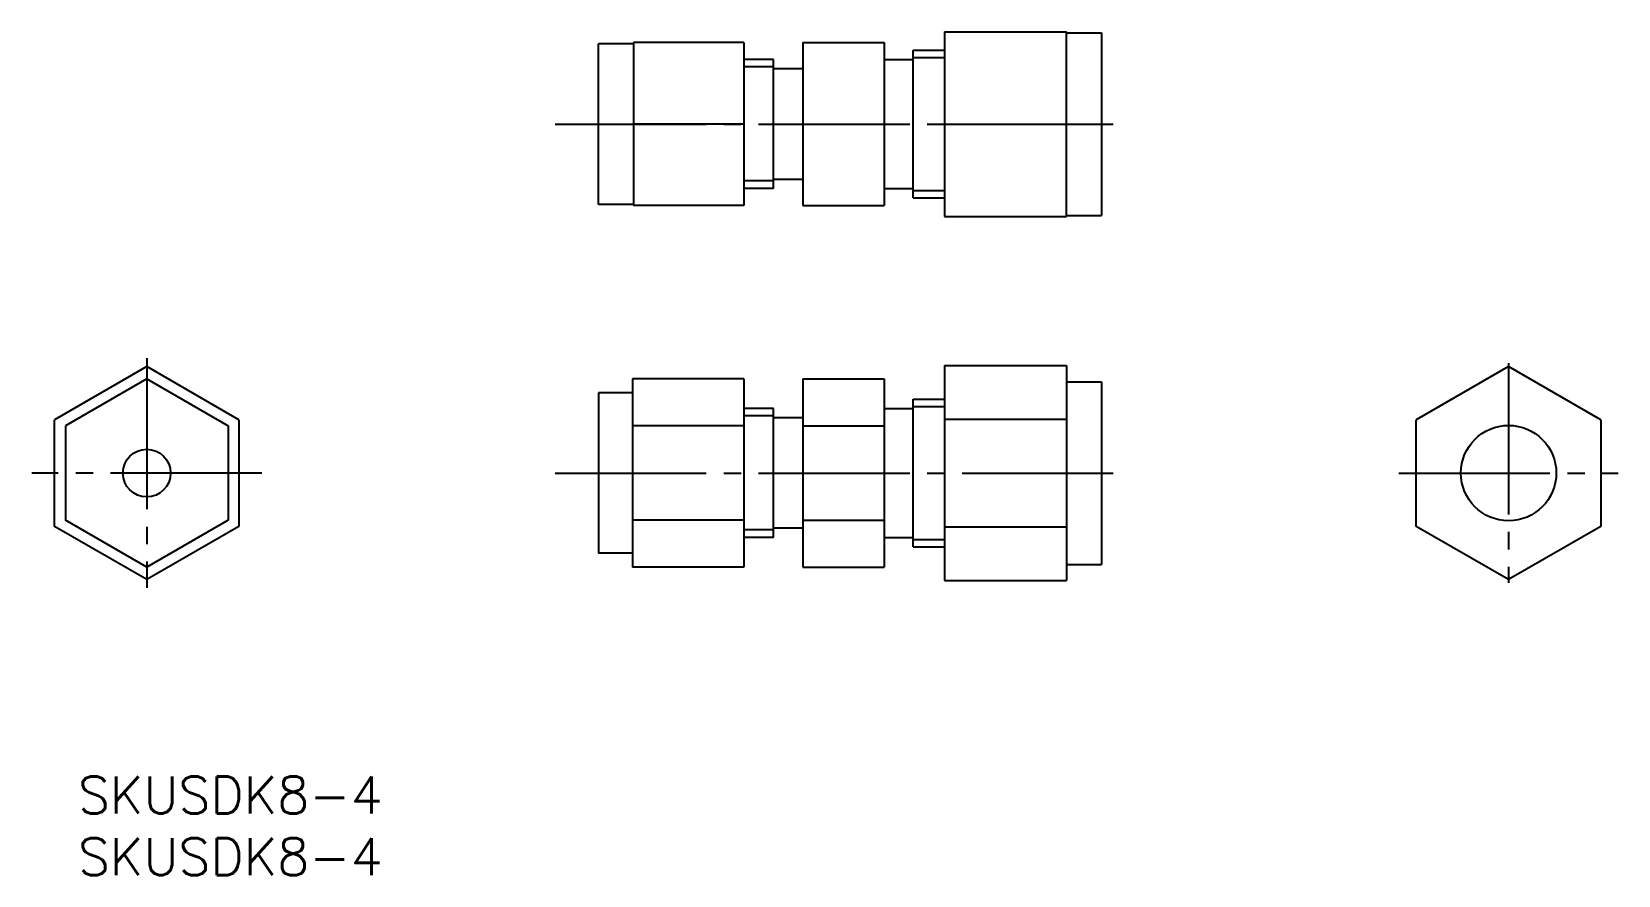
# Model space of a CAD drawing. Extents: x 38 to 175, y 86 to 159.
import ezdxf

# ---------------------------------------------------------------- set-up
doc = ezdxf.new("R2010")
doc.units = 0
doc.linetypes.add('CENTER', pattern=[17.5, 13, -1.5, 1.5, -1.5])
doc.layers.get('0').update_dxf_attribs({"linetype": 'CONTINUOUS'})
doc.layers.add('CENTER', color=1, linetype='CENTER')
doc.styles.get("Standard").update_dxf_attribs({"font": 'txt.shx', "bigfont": 'extfont.shx'})

msp = doc.modelspace()

# ---------------------------------------------------------------- linework, layer by layer
at = {"color": 7, "linetype": 'CONTINUOUS'}
for p, q in [((116.68, 158.8), (116.68, 142.93)), ((116.68, 158.8), (127.18, 158.8)), ((127.18, 142.93), (127.18, 158.8)), ((127.18, 158.71), (130.18, 158.71)), ((130.18, 158.71), (130.18, 143.01)), ((86.92, 143.96), (86.92, 157.76)), ((89.92, 157.76), (86.92, 157.76)), ((99.42, 157.86), (89.92, 157.86)), ((89.92, 157.86), (89.92, 143.86)), ((99.42, 157.86), (99.42, 143.86)), ((104.48, 157.86), (104.48, 143.86)), ((104.48, 157.86), (111.48, 157.86)), ((111.48, 157.86), (111.48, 143.86)), ((113.98, 144.51), (113.98, 157.21)), ((113.98, 157.21), (116.68, 157.21)), ((101.98, 156.42), (99.42, 156.42)), ((101.98, 145.31), (101.98, 156.42)), ((104.48, 155.61), (101.98, 155.61)), ((111.48, 156.41), (113.98, 156.41)), ((99.42, 150.86), (89.92, 150.86)), ((104.48, 150.86), (111.48, 150.86)), ((116.68, 150.86), (127.18, 150.86)), ((104.48, 146.11), (101.98, 146.11)), ((101.98, 145.31), (99.42, 145.31)), ((111.48, 145.31), (113.98, 145.31)), ((89.92, 143.96), (86.92, 143.96)), ((99.42, 143.86), (89.92, 143.86)), ((104.48, 143.86), (111.48, 143.86)), ((113.98, 144.51), (116.68, 144.51)), ((116.68, 142.93), (127.18, 142.93)), ((127.18, 143.01), (130.18, 143.01)), ((48.08, 130.03), (40.14, 125.45)), ((56.01, 125.45), (48.08, 130.03)), ((116.68, 130.1), (116.68, 111.63)), ((116.68, 130.1), (127.18, 130.1)), ((127.18, 130.1), (127.18, 111.63)), ((165.18, 130.03), (157.24, 125.45)), ((173.11, 125.45), (165.18, 130.03)), ((48.08, 128.95), (41.08, 124.91)), ((48.08, 128.95), (55.08, 124.91)), ((89.86, 128.95), (89.86, 112.78)), ((99.42, 128.95), (89.86, 128.95)), ((99.42, 128.95), (99.42, 112.78)), ((104.48, 128.95), (111.48, 128.95)), ((104.48, 128.95), (104.48, 112.78)), ((111.48, 128.95), (111.48, 112.78)), ((127.18, 128.71), (130.18, 128.71)), ((130.18, 128.71), (130.18, 113.01)), ((89.86, 127.76), (86.92, 127.76)), ((86.92, 127.76), (86.92, 113.96)), ((113.98, 127.21), (116.68, 127.21)), ((113.98, 114.51), (113.98, 127.21)), ((101.98, 126.42), (99.42, 126.42)), ((101.98, 115.31), (101.98, 126.42)), ((104.48, 125.61), (101.98, 125.61)), ((111.48, 126.41), (113.98, 126.41)), ((40.14, 116.28), (40.14, 125.45)), ((41.08, 124.91), (41.08, 116.82)), ((55.08, 124.91), (55.08, 116.82)), ((56.01, 125.45), (56.01, 116.28)), ((99.42, 124.91), (89.86, 124.91)), ((104.48, 124.91), (111.48, 124.91)), ((116.68, 125.48), (127.18, 125.48)), ((157.24, 116.28), (157.24, 125.45)), ((173.11, 125.45), (173.11, 116.28)), ((48.08, 111.7), (40.14, 116.28)), ((48.08, 112.78), (41.08, 116.82)), ((55.08, 116.82), (48.08, 112.78)), ((56.01, 116.28), (48.08, 111.7)), ((99.42, 116.82), (89.86, 116.82)), ((104.48, 116.11), (101.98, 116.11)), ((104.48, 116.82), (111.48, 116.82)), ((116.68, 116.25), (127.18, 116.25)), ((165.18, 111.7), (157.24, 116.28)), ((173.11, 116.28), (165.18, 111.7)), ((101.98, 115.31), (99.42, 115.31)), ((111.48, 115.31), (113.98, 115.31)), ((89.86, 113.96), (86.92, 113.96)), ((113.98, 114.51), (116.68, 114.51)), ((99.42, 112.78), (89.86, 112.78)), ((104.48, 112.78), (111.48, 112.78)), ((127.18, 113.01), (130.18, 113.01)), ((116.68, 111.63), (127.18, 111.63))]:
    msp.add_line(p, q, dxfattribs=at)
at = {"color": 3, "linetype": 'CONTINUOUS'}
for p, q in [((101.98, 155.78), (99.42, 155.78)), ((113.98, 156.58), (116.68, 156.58)), ((101.98, 145.99), (99.42, 145.99)), ((113.98, 145.15), (116.68, 145.15)), ((101.98, 125.78), (99.42, 125.78)), ((113.98, 126.58), (116.68, 126.58)), ((101.98, 115.99), (99.42, 115.99)), ((113.98, 115.15), (116.68, 115.15))]:
    msp.add_line(p, q, dxfattribs=at)
at = {"color": 7, "linetype": 'CONTINUOUS'}
for centre, radius in [((165.18, 120.86), 4.1), ((48.08, 120.86), 2.05)]:
    msp.add_circle(centre, radius, dxfattribs=at)
at = {"layer": 'CENTER', "color": 1, "linetype": 'CENTER'}
for p, q in [((83.19, 150.86), (132.42, 150.86)), ((48.08, 130.75), (48.08, 110.98)), ((165.18, 130.3), (165.18, 111.43)), ((57.97, 120.86), (38.19, 120.86)), ((83.19, 120.86), (132.42, 120.86)), ((155.74, 120.86), (174.61, 120.86))]:
    msp.add_line(p, q, dxfattribs=at)

# ---------------------------------------------------------------- texts
at = {"color": 7, "linetype": 'CONTINUOUS'}
for p in [(42.16, 91.58), (42.16, 86.28)]:
    msp.add_text('SKUSDK8-4', height=3.2, dxfattribs=at).set_placement(p)

doc.saveas('drawing.dxf')
